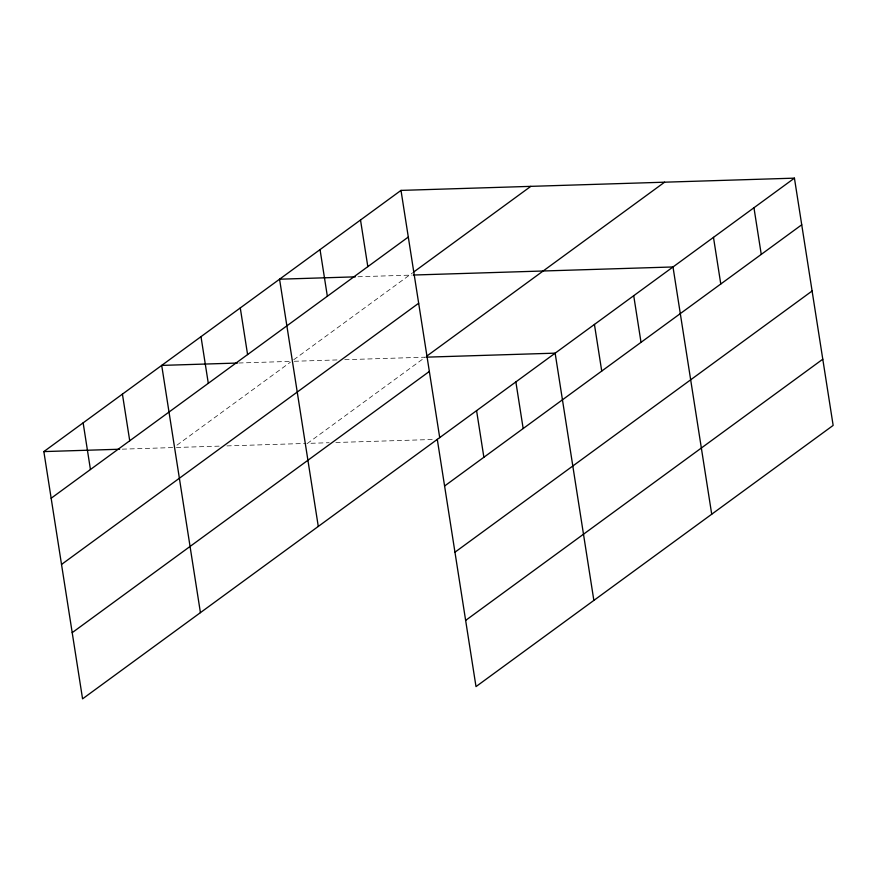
<?xml version="1.0" encoding="UTF-8"?>
<svg xmlns="http://www.w3.org/2000/svg" width="877" height="877" viewBox="0 0 877 877"><rect width="100%" height="100%" fill="white"/><g stroke="black" fill="none" stroke-linecap="round" stroke-linejoin="round"><path stroke-width="0.66" stroke-dasharray="4.38 3.29" d="M176.957 445.154L290.451 362.157M293.729 359.756L412.683 272.758M358.002 276.759L412.124 275.071M238.796 363.001L290.188 361.401M294.266 361.269L337.952 359.91M344.771 359.702L425.312 357.191L307.454 443.389L329.094 442.721M122.287 449.156L173.679 447.555M176.42 447.467L220.094 446.108M226.924 445.9L306.084 443.433M335.858 442.501L434.586 439.432"/><path stroke-width="1.32" d="M794.43 178.152L82.57 698.848L43.85 451.589L400.997 190.397L794.43 178.152L833.15 425.411L476.003 686.603L437.283 439.344M51.151 498.246L408.298 237.042M413.78 271.958L530.826 186.352M61.522 564.448L418.669 303.245M426.397 356.391L664.591 182.186M72.199 632.657L429.346 371.453M444.595 486.001L801.731 224.797M454.955 552.203L812.102 291M465.643 620.412L822.779 359.208M355.306 276.847L279.566 279.204L318.285 526.463M413.495 275.027L672.999 266.959L711.718 514.218M237.448 363.045L161.708 365.402L200.427 612.661M426.66 357.147L555.141 353.157L593.861 600.416M43.85 451.589L119.59 449.232M753.957 207.75L761.258 254.407M713.472 237.349L720.784 284.005M633.72 295.692L641.021 342.337M594.431 324.424L601.732 371.07M515.862 381.89L523.163 428.535M476.573 410.611L483.874 457.268M400.997 190.397L439.717 437.656M360.513 219.995L367.825 266.652M320.039 249.594L327.351 296.251M240.276 307.937L247.588 354.582M200.997 336.669L208.298 383.315M122.418 394.124L129.73 440.78M83.14 422.857L90.441 469.513"/></g></svg>
